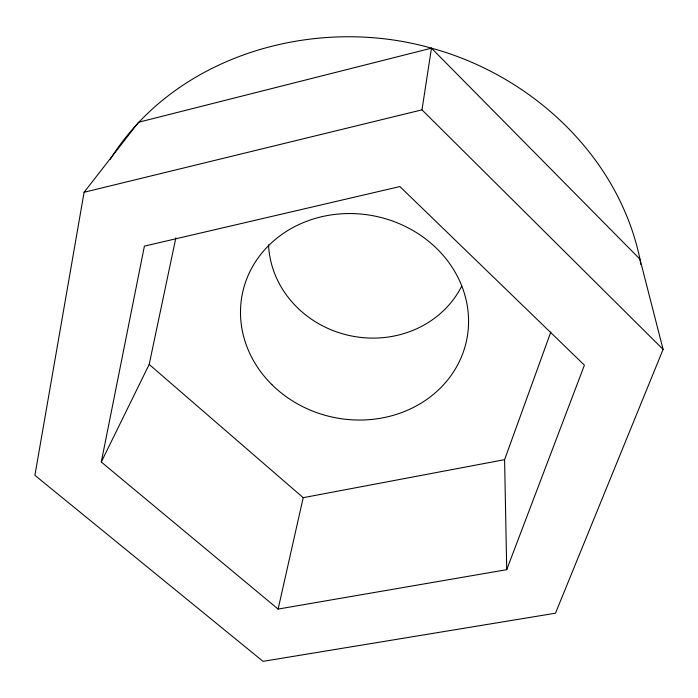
<?xml version="1.0" encoding="UTF-8"?>
<svg xmlns="http://www.w3.org/2000/svg" width="698" height="698" viewBox="0 0 698 698"><rect width="100%" height="100%" fill="white"/><g stroke="black" fill="none" stroke-linecap="round" stroke-linejoin="round"><path stroke-width="1.05" d="M663.1 349.401L639.996 259.237C618.568 156.047 531.448 75.367 431.469 48.171L138.588 122.237L84.1 192.273L34.9 475.329L263.041 661.346L555.46 613.21L663.1 349.401L421.993 109.848L431.469 48.171C315.627 15.086 175.774 54.435 110.179 159.388M101.289 462.024L144.399 246.124L399.884 186.558L584.418 365.167L506.713 569.681L278.109 609.075L101.289 462.024L149.189 364.435L175.861 237.878M278.109 609.075L303.202 497.683L149.189 364.435M506.713 569.681L504.593 459.668L550.818 332.039M84.1 192.273L421.993 109.848M303.202 497.683L504.593 459.668M431.469 48.171L639.996 259.237L640.651 264.254M461.753 286.032A101.55 93.611 11.8 0 1 350.117 335.686A101.55 93.611 11.8 0 1 268.556 244.824M271.845 384.572A114.507 102.728 11.8 0 0 463.891 350.352A114.507 102.728 11.8 0 0 327.859 215.455A114.507 102.728 11.8 0 0 271.845 384.572"/></g></svg>
